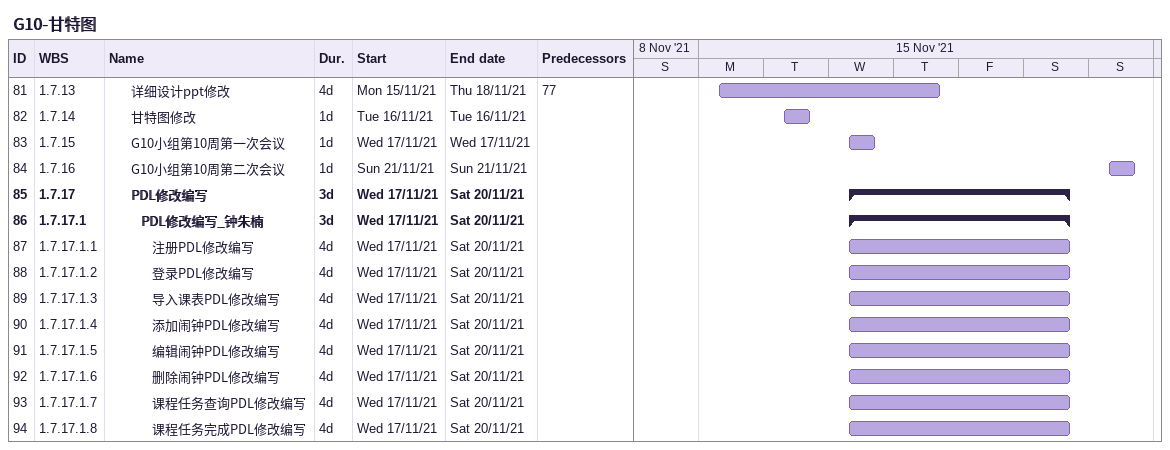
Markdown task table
G10-甘特图

| ID | WBS | Task | Duration | Start | Finish | Predecessors |
|---|---|---|---|---|---|---|
| 81 | 1.7.13 | 详细设计ppt修改 | 4d | 2021-11-15 | 2021-11-18 | 77 |
| 82 | 1.7.14 | 甘特图修改 | 1d | 2021-11-16 | 2021-11-16 |  |
| 83 | 1.7.15 | G10小组第10周第一次会议 | 1d | 2021-11-17 | 2021-11-17 |  |
| 84 | 1.7.16 | G10小组第10周第二次会议 | 1d | 2021-11-21 | 2021-11-21 |  |
| 85 | 1.7.17 | **PDL修改编写** | 3d | 2021-11-17 | 2021-11-20 |  |
| 86 | 1.7.17.1 | **PDL修改编写_钟朱楠** | 3d | 2021-11-17 | 2021-11-20 |  |
| 87 | 1.7.17.1.1 | 注册PDL修改编写 | 4d | 2021-11-17 | 2021-11-20 |  |
| 88 | 1.7.17.1.2 | 登录PDL修改编写 | 4d | 2021-11-17 | 2021-11-20 |  |
| 89 | 1.7.17.1.3 | 导入课表PDL修改编写 | 4d | 2021-11-17 | 2021-11-20 |  |
| 90 | 1.7.17.1.4 | 添加闹钟PDL修改编写 | 4d | 2021-11-17 | 2021-11-20 |  |
| 91 | 1.7.17.1.5 | 编辑闹钟PDL修改编写 | 4d | 2021-11-17 | 2021-11-20 |  |
| 92 | 1.7.17.1.6 | 删除闹钟PDL修改编写 | 4d | 2021-11-17 | 2021-11-20 |  |
| 93 | 1.7.17.1.7 | 课程任务查询PDL修改编写 | 4d | 2021-11-17 | 2021-11-20 |  |
| 94 | 1.7.17.1.8 | 课程任务完成PDL修改编写 | 4d | 2021-11-17 | 2021-11-20 |  |
